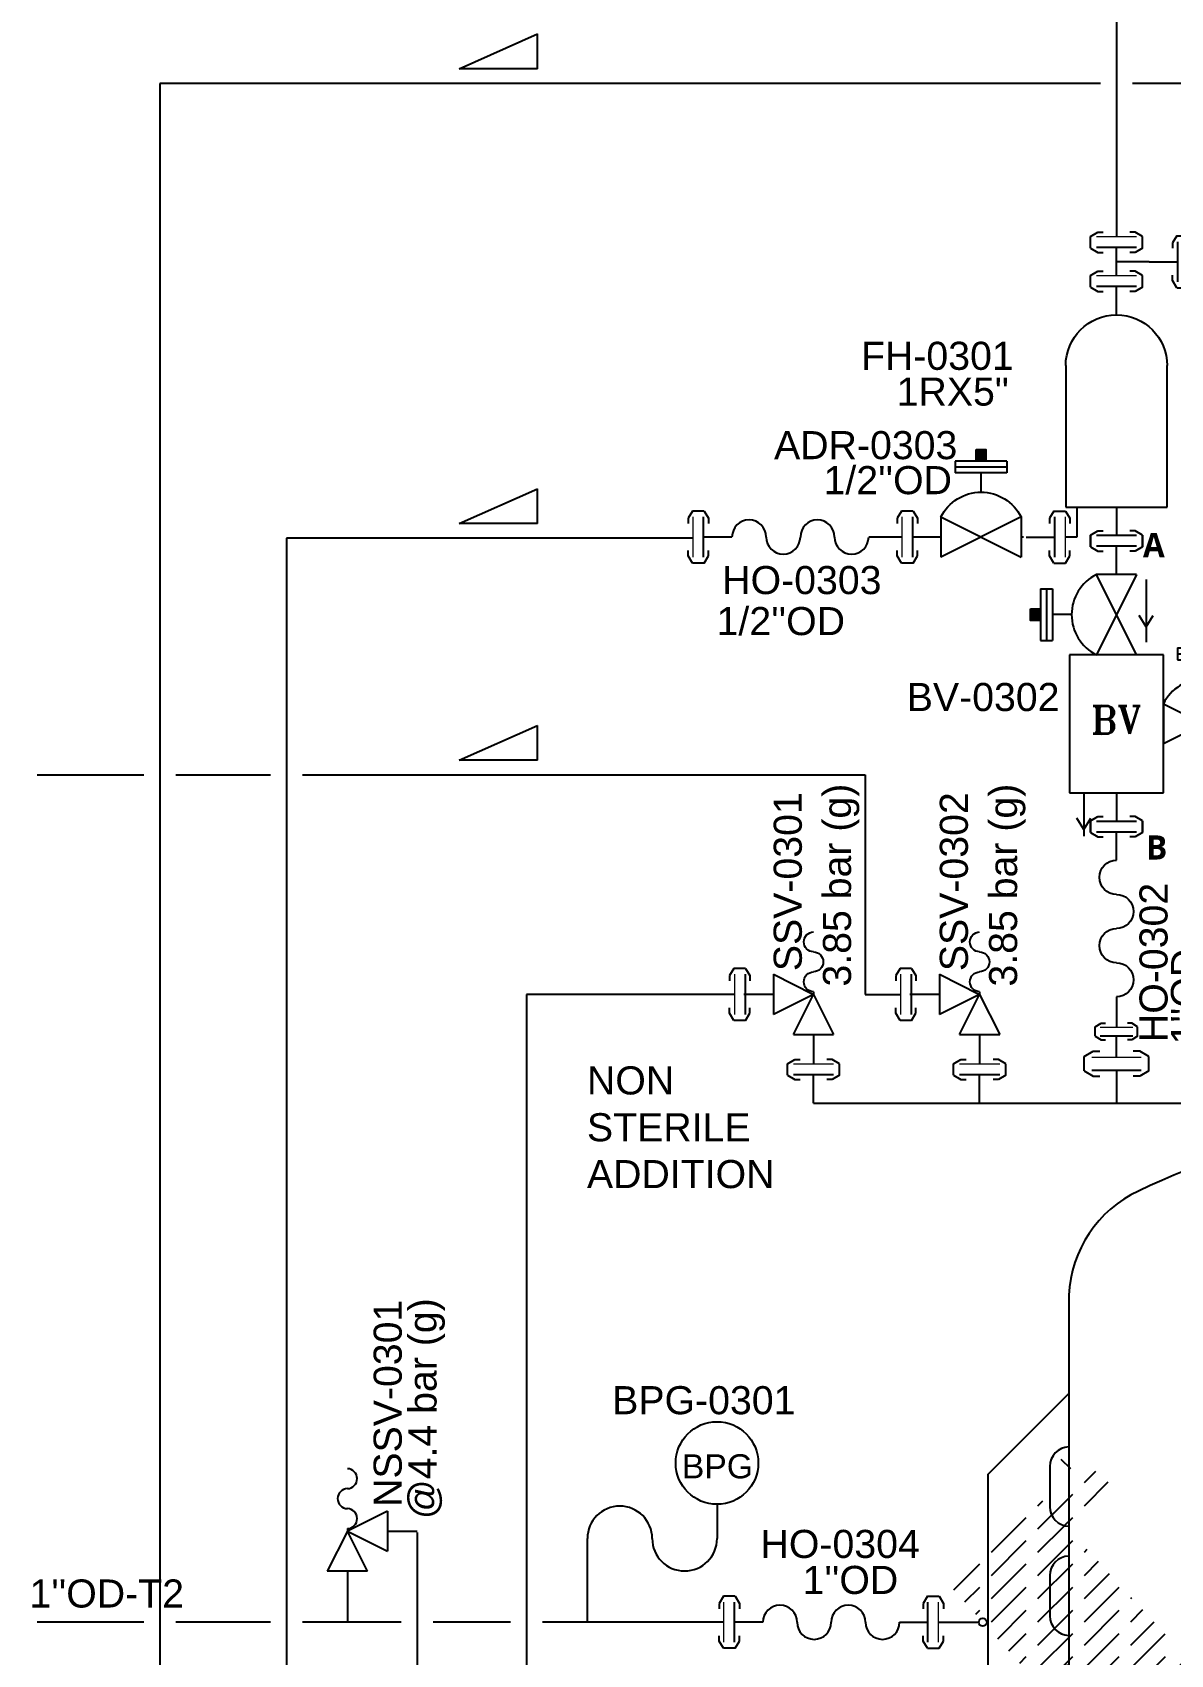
# Model space of a CAD drawing. Header units: millimetres. Extents: x -6754 to 5895, y -4820 to 1016.
# Drawn here: x -2214.9 to -2073.1, y -1712 to -1510 of the extents above; entities that cross this region are included whole.
import ezdxf
from ezdxf.enums import TextEntityAlignment as Align

# ---------------------------------------------------------------- set-up
doc = ezdxf.new("R2010")
doc.units = ezdxf.units.MM
doc.layers.get('0').update_dxf_attribs({"linetype": 'CONTINUOUS'})
for name, color, linetype in [('can_move', 7, 'CONTINUOUS'), ('E---INDID------', 7, 'CONTINUOUS'), ('E---INDID-TEXT-25-35', 2, 'CONTINUOUS'), ('P---PFLGD------', 7, 'CONTINUOUS'), ('P---PHOSD-TEXT-25-35', 2, 'CONTINUOUS'), ('P---PLINB-CA040', 7, 'CONTINUOUS'), ('P---PLINB-CHWR039', 7, 'CONTINUOUS'), ('P---PLINB-CHWR041', 7, 'CONTINUOUS'), ('P---PLINB-CIPS112', 7, 'CONTINUOUS'), ('P---PLINB-DR-A003', 7, 'CONTINUOUS'), ('P---PLINB-DR-A052', 7, 'CONTINUOUS'), ('P---PLINB-DR-A064', 7, 'CONTINUOUS'), ('P---PLINB-DRH205', 7, 'CONTINUOUS'), ('P---PLINB-DROD090', 7, 'CONTINUOUS'), ('P---PLINB-DROD092', 7, 'CONTINUOUS'), ('P---PLINB-DROD094', 7, 'CONTINUOUS'), ('P---PLINB-DROD096', 7, 'CONTINUOUS'), ('P---PLINB-N2044', 7, 'CONTINUOUS'), ('P---PLINB-P252', 7, 'CONTINUOUS'), ('P---PLINB-P258', 7, 'CONTINUOUS'), ('P---PLINB-PS019', 7, 'CONTINUOUS'), ('P---PVL3D-TEXT-25-35', 2, 'CONTINUOUS'), ('P---PVLSD-TEXT-18-25', 3, 'CONTINUOUS'), ('P---PVLSD-TEXT-25-35', 2, 'CONTINUOUS'), ('P---STRND------', 7, 'CONTINUOUS'), ('P---STRND-TEXT-25-35', 2, 'CONTINUOUS'), ('P---TANKB-V03', 7, 'CONTINUOUS'), ('P---TANKD-TEXT-25-35', 2, 'CONTINUOUS'), ('VALVE', 6, 'CONTINUOUS')]:
    doc.layers.add(name, color=color, linetype=linetype)
doc.styles.add('ROMANS', font='romans.shx')
doc.styles.add('ROMANT', font='romant.shx')
doc.styles.get("Standard").update_dxf_attribs({"font": 'arial.ttf'})

# ---------------------------------------------------------------- blocks, each defined once
blk = doc.blocks.new('rgyjryjyfrjfhjgfgj')
at = {"color": 0, "linetype": 'ByBlock'}
for p, q in [((716.4844576946442, 396.8695095443074), (717.3888636432375, 397.4094111541995)), ((717.3888636432375, 397.4094111541995), (718.0520200954525, 397.4094111541995)), ((722.065445318545, 397.4094111541995), (721.4022888663301, 397.4094111541995)), ((722.9698512671453, 396.8695095443074), (722.065445318545, 397.4094111541995)), ((722.9698512671453, 395.418411294371), (722.9698512671453, 396.8695095443074)), ((716.4844576946442, 395.418411294371), (717.3888636432375, 394.8785096844789)), ((717.3888636432375, 394.8785096844789), (718.0520200954525, 394.8785096844789)), ((722.065445318545, 394.8785096844789), (721.4022888663301, 394.8785096844789)), ((722.9698512671453, 395.418411294371), (722.065445318545, 394.8785096844789))]:
    blk.add_line(p, q, dxfattribs=at)
at = {"color": 6, "linetype": 'ByBlock'}
blk.add_line((719.7271544808916, 391.9492555990804), (719.7271544808916, 395.484370305732), dxfattribs=at)
at = {"color": 1, "linetype": 'ByBlock', "lineweight": 15}
blk.add_lwpolyline([(717.227154480893, 396.8035505329464), (722.227154480893, 396.8035505329464)], dxfattribs=at)
at = {"color": 6, "linetype": 'ByBlock'}
blk.add_lwpolyline([(717.227154480893, 395.484370305732), (722.227154480893, 395.484370305732)], dxfattribs=at)
blk = doc.blocks.new('phi_158624437617')
at = {"color": 0, "linetype": 'ByBlock'}
blk.add_line((-3.242696786248757, 3.469155695290567), (-3.242696786248757, 4.920253945227046), dxfattribs=at)
blk.add_blockref('rgyjryjyfrjfhjgfgj', (-719.727154480893, -391.9492555990804), dxfattribs=at)
at = {"flags": 1}
for p, rotation in [((0, 4.854294933865958), 90), ((-1.364242052659392e-12, 0), 270)]:
    blk.add_attdef('PHI_CONNECTIONPOINT', p, '', height=0.1, rotation=rotation, dxfattribs=at)
blk = doc.blocks.new('hhg')
at = {"color": 6}
for centre, start, end in [((385.2190876693395, 231.2605004656664), 0, 180), ((395.8601238703102, 231.2605004656664), 0, 180), ((390.5396057698248, 231.2605004656664), 180, 0), ((401.1806419707955, 231.2605004656664), 180, 0)]:
    blk.add_arc(centre, 2.660259050242662, start, end, dxfattribs=at)
blk = doc.blocks.new('phi_158624461021')
at = {"color": 0, "linetype": 'ByBlock', "xscale": 0.8, "yscale": 0.8, "zscale": 0.8}
blk.add_blockref('hhg', (-306.0470628952776, -185.0084003725332), dxfattribs=at)
for tag, p, height in [('CODE', (2.574203958363, 8.007251313367988), 3.5), ('DN', (4.939795399731452, 3.524878923813162), 3.5), ('DNCALC', (4.939795399731452, 3.524878923813162), 2)]:
    blk.add_attdef(tag, p, '', height=height)
at = {"flags": 1}
blk.add_attdef('PHI_CONNECTIONPOINT', (-1.13686837721616e-13, -1.13686837721616e-13), '', height=0.08000000000000002, rotation=180, dxfattribs=at)
blk.add_attdef('PHI_CONNECTIONPOINT', (17.02565792155292, -1.13686837721616e-13), '', height=0.08000000000000002, dxfattribs=at)
blk = doc.blocks.new('phi_15825218758')
at = {"color": 0, "linetype": 'ByBlock'}
blk.add_line((-3.242696786248757, 3.469155695290567), (-3.242696786248757, 4.920253945227046), dxfattribs=at)
blk.add_blockref('rgyjryjyfrjfhjgfgj', (-719.727154480893, -391.9492555990804), dxfattribs=at)
at = {"flags": 1}
for p, rotation in [((0, 4.854294933865958), 90), ((-1.364242052659392e-12, 0), 270)]:
    blk.add_attdef('PHI_CONNECTIONPOINT', p, '', height=0.1, rotation=rotation, dxfattribs=at)
blk = doc.blocks.new('phi_158253411749')
at = {"color": 0, "linetype": 'ByBlock'}
for p, q in [((-5.268239307762087, 0), (-5.268239307762087, 14.69051561084393)), ((5.268239307762315, 14.69051561084393), (5.268239307762315, 0)), ((5.268239307762315, 0), (-5.268239307762087, 0))]:
    blk.add_line(p, q, dxfattribs=at)
blk.add_arc((-4.547473508864641e-13, 14.69051561084393), 5.268239307771463, 0, 180, dxfattribs=at)
at = {"flags": 1}
for p, rotation in [((-4.547473508864641e-13, 19.95875491861534), 90), ((1.13686837721616e-13, 0), 270), ((3.69541021441114, 0), 270)]:
    blk.add_attdef('PHI_CONNECTIONPOINT', p, '', height=0.1, rotation=rotation, dxfattribs=at)
for tag, p in [('CODE', (10.47964486616684, 12.91878850101921)), ('SIZE1_PRAJ', (9.128095913708876, 8.86753877194269)), ('USER1', (11.26559645449879, 4.28091873700896))]:
    blk.add_attdef(tag, p, '', height=3.5)
blk = doc.blocks.new('sfv')
at = {"color": 6}
for p, q in [((2248.383902112173, 718.5631894853251), (2248.383902112173, 718.2432106507127)), ((2253.383867650238, 718.2432106507126), (2257.079516424345, 718.2432106507126)), ((2248.383902112173, 713.2432451126481), (2248.383902112173, 709.5475963385411))]:
    blk.add_line(p, q, dxfattribs=at)
for centre, start, end in [((2248.351198929981, 724.7862290689936), 271.5051513350228, 88.4948486649772), ((2248.416605294365, 722.2970132355263), 91.50515133497072, 268.4948486650292), ((2248.351198929981, 719.8077974020588), 271.5051513350228, 88.4948486649772)]:
    blk.add_arc(centre, 1.245037495227227, start, end, dxfattribs=at)
at = {"layer": 'VALVE', "color": 6}
for p, q in [((2253.383867650238, 720.7431934197449), (2248.383902112173, 718.2432106507127)), ((2253.383867650238, 720.7431934197449), (2253.383867650238, 715.7432278816804)), ((2248.383902112173, 718.2432106507127), (2245.88391934314, 713.2432451126481)), ((2248.383902112173, 718.2432106507127), (2253.383867650238, 715.7432278816807)), ((2250.883884881205, 713.2432451126481), (2248.383902112173, 718.2432106507127)), ((2250.883884881205, 713.2432451126481), (2245.88391934314, 713.2432451126481))]:
    blk.add_line(p, q, dxfattribs=at)
blk = doc.blocks.new('phi_15863461762')
at = {"color": 0, "linetype": 'ByBlock'}
blk.add_blockref('sfv', (-2248.383902112173, -709.5475963385411), dxfattribs=at)
at = {"flags": 1}
blk.add_attdef('PHI_CONNECTIONPOINT', (8.695614312171529, 8.695614312171529), '', height=0.1, dxfattribs=at)
for tag, p in [('PRJ_TAG_B', (-24.39724686302998, 5.188950873046451)), ('DNCALC', (-21.81009131634255, 1.473560998035282))]:
    blk.add_attdef(tag, p, '', height=2.5)
blk.add_attdef('PHI_CONNECTIONPOINT', (0, 0), '', height=0.1, rotation=270, dxfattribs=at)
blk = doc.blocks.new('phi_15863486504')
at = {"color": 0, "linetype": 'ByBlock'}
blk.add_line((-5.684341886080801e-13, 4.266099803571024), (-5.684341886080801e-13, 0), dxfattribs=at)
blk.add_circle((-5.684341886080801e-13, 9.408632276281878), 5.142532472711022, dxfattribs=at)
blk.add_text('BPG', height=3, dxfattribs=at).set_placement((-4.374684465925952, 7.497923383373745))
blk.add_attdef('PLANT_BMK', (1.377098605096194, 15.48465314616715), '', height=3.5, rotation=90)
at = {"flags": 1}
for tag in ['PHI_CONNECTIONPOINT', 'PHI_INSERTPOINT']:
    blk.add_attdef(tag, (0, 0), '', height=0.1, rotation=270, dxfattribs=at)
blk = doc.blocks.new('ADV')
at = {"color": 6}
blk.add_arc((1709.403994477978, 811.9926042832112), 5.590131414134222, 26.56505117707799, 153.434948822922, dxfattribs=at)
at = {"layer": 'VALVE'}
for p, q in [((1706.175708596649, 821.4556299452406), (1712.632280359307, 821.4556299452406)), ((1706.175708596649, 821.4556299452406), (1706.175708596649, 819.9760252526171)), ((1706.175708596649, 820.7158275989289), (1712.632280359307, 820.7158275989289)), ((1712.632280359307, 821.4556299452406), (1712.632280359307, 819.9760252526171)), ((1706.175708596649, 819.9760252526171), (1712.632280359307, 819.9760252526171)), ((1709.403994477978, 817.5827356973455), (1709.403994477978, 819.9760252526171)), ((1704.404028939914, 814.4925870522434), (1704.404028939914, 809.4926215141788)), ((1714.403960016042, 814.4925870522434), (1704.404028939914, 809.4926215141793)), ((1704.404028939914, 814.4925870522434), (1714.403960016042, 809.4926215141788)), ((1714.403960016042, 814.4925870522434), (1714.403960016042, 809.4926215141788))]:
    blk.add_line(p, q, dxfattribs=at)
blk = doc.blocks.new('phi_15863337301')
at = {"color": 0, "linetype": 'ByBlock'}
blk.add_blockref('ADV', (-1709.403994477978, -811.9926042832111), dxfattribs=at)
at = {"flags": 1}
blk.add_attdef('PHI_CONNECTIONPOINT', (-4.999965538064316, 0), '', height=0.1, rotation=180, dxfattribs=at)
for tag, p in [('PHI_INSERTPOINT', (0, 2.273736754432321e-13)), ('PHI_CONNECTIONPOINT', (4.999965538064316, 0))]:
    blk.add_attdef(tag, p, '', height=0.1, dxfattribs=at)
for tag, p in [('PRJ_TAG_B', (-8.117294217749532, -5.928936001065608)), ('DNCALC', (-3.964025933961693, -9.438924908240892))]:
    blk.add_attdef(tag, p, '', height=2.5)
blk = doc.blocks.new('phi_167630542311')
at = {"color": 0, "linetype": 'ByBlock'}
blk.add_blockref('sfv', (-2248.383902112173, -709.5475963385411), dxfattribs=at)
at = {"color": 7}
for tag, p in [('CODE', (-21.81009131634255, 6.291169452484723)), ('USER1', (-21.81009131634255, 1.970086767986402)), ('USER2', (-21.81009131634255, -2.29922648224607))]:
    blk.add_attdef(tag, p, '', height=3.5, dxfattribs=at)
at = {"flags": 1}
blk.add_attdef('PHI_CONNECTIONPOINT', (8.695614312171529, 8.695614312171529), '', height=0.1, dxfattribs=at)
blk.add_attdef('PHI_CONNECTIONPOINT', (0, 0), '', height=0.1, rotation=270, dxfattribs=at)
blk = doc.blocks.new('jtf')
for p, q in [((183.7326625165489, 67.0500738686342), (184.4681088752732, 67.48911197279767)), ((183.7326625165489, 65.87006733978824), (183.7326625165489, 67.0500738686342)), ((184.4681088752732, 67.48911197279767), (185.0073755605541, 67.48911197279767)), ((188.2710194706005, 67.48911197279767), (187.7317527853197, 67.48911197279767)), ((189.0064658293306, 67.0500738686342), (188.2710194706005, 67.48911197279767)), ((189.0064658293306, 65.87006733978824), (189.0064658293306, 67.0500738686342)), ((183.7326625165489, 65.87006733978824), (184.4681088752732, 65.43102923562476)), ((184.4681088752732, 65.43102923562476), (185.0073755605541, 65.43102923562476)), ((186.3695641729369, 63.28645938869022), (186.3695641729369, 65.92370400019058)), ((188.2710194706005, 65.43102923562476), (187.7317527853197, 65.43102923562476)), ((189.0064658293306, 65.87006733978824), (188.2710194706005, 65.43102923562476)), ((182.3600665893783, 63.36801573332951), (183.4783374930366, 64.03558792490892)), ((182.3600665893783, 61.5737761512336), (182.3600665893783, 63.36801573332951)), ((183.4783374930366, 64.03558792490892), (184.2983106104572, 64.03558792490892)), ((189.2607908528371, 64.03558792490892), (188.4408177354165, 64.03558792490892)), ((190.3790617565012, 63.36801573332951), (189.2607908528371, 64.03558792490892)), ((190.3790617565012, 61.5737761512336), (190.3790617565012, 63.36801573332951)), ((182.3600665893783, 61.5737761512336), (183.4783374930366, 60.90620395965418)), ((183.4783374930366, 60.90620395965418), (184.2983106104572, 60.90620395965418)), ((186.3695641729369, 61.65533249587432), (186.3695641729369, 57.54027658786356)), ((189.2607908528371, 60.90620395965418), (188.4408177354165, 60.90620395965418)), ((190.3790617565012, 61.5737761512336), (189.2607908528371, 60.90620395965418))]:
    blk.add_line(p, q)
at = {"color": 6, "lineweight": 15}
for points in [[(184.3366099451705, 66.99643720823184), (188.4025184007062, 66.99643720823184)], [(183.2783889506935, 63.28645938869022), (189.4607393951802, 63.28645938869022)]]:
    blk.add_lwpolyline(points, dxfattribs=at)
at = {"color": 1}
for points in [[(184.3366099451705, 65.92370400019058), (188.4025184007062, 65.92370400019058)], [(183.2783889506935, 61.65533249587432), (189.4607393951802, 61.65533249587432)]]:
    blk.add_lwpolyline(points, dxfattribs=at)
blk = doc.blocks.new('phi_15862574930')
at = {"color": 0, "linetype": 'ByBlock'}
blk.add_blockref('jtf', (-186.3695641729369, -63.28645938869022), dxfattribs=at)
at = {"flags": 1}
for p, rotation in [((1.477928890381008e-12, 3.709977819541621), 90), ((0, -5.746182800826659), 270)]:
    blk.add_attdef('PHI_CONNECTIONPOINT', p, '', height=0.1, rotation=rotation, dxfattribs=at)
for tag, p in [('MPLANT', (3.84494897601212, 1.785845011725996)), ('CODE', (6.169171075775694, -1.709889107337858))]:
    blk.add_attdef(tag, p, '', height=2.5)
blk.add_attdef('PHI_INSERTPOINT', (4.547473508864641e-13, -4.547473508864641e-13), '', height=0.1, dxfattribs=at)
blk = doc.blocks.new('3WAY')
at = {"color": 5, "linetype": 'ByBlock'}
for p, q in [((3182.771749581638, -963.1725198750246), (3183.676155530238, -962.6326182651319)), ((3182.771749581638, -964.6236181249606), (3182.771749581638, -963.1725198750246)), ((3183.676155530238, -962.6326182651319), (3184.339311982452, -962.6326182651319)), ((3188.352737205545, -962.6326182651319), (3187.68958075333, -962.6326182651319)), ((3189.257143154138, -963.1725198750246), (3188.352737205545, -962.6326182651319)), ((3189.257143154138, -964.6236181249606), (3189.257143154138, -963.1725198750246)), ((3182.771749581638, -964.6236181249606), (3183.676155530238, -965.1635197348533)), ((3183.676155530238, -965.1635197348533), (3184.339311982452, -965.1635197348533)), ((3186.014446367892, -968.0927738202518), (3186.014446367892, -964.5576591135996)), ((3188.352737205545, -965.1635197348533), (3187.68958075333, -965.1635197348533)), ((3189.257143154138, -964.6236181249606), (3188.352737205545, -965.1635197348533)), ((3176.551420705861, -969.8644534769865), (3176.551420705861, -976.3210252396439)), ((3176.551420705861, -969.8644534769865), (3178.031025398485, -969.8644534769865)), ((3177.291223052173, -969.8644534769865), (3177.291223052173, -976.3210252396439)), ((3178.031025398485, -969.8644534769865), (3178.031025398485, -976.3210252396439)), ((3188.514429136923, -968.0927738202518), (3183.514463598859, -968.0927738202518)), ((3188.514429136923, -978.0927048963804), (3183.51446359886, -968.0927738202518)), ((3188.514429136923, -968.0927738202518), (3183.514463598859, -978.0927048963804)), ((3180.424314953757, -973.0927393583152), (3178.031025398485, -973.0927393583152)), ((3176.551420705861, -976.3210252396439), (3178.031025398485, -976.3210252396439)), ((3193.626716995661, -977.2297037551161), (3200.083288758318, -977.2297037551161)), ((3193.626716995661, -977.2297037551161), (3193.626716995661, -978.7093084477383)), ((3193.626716995661, -977.9695061014263), (3200.083288758318, -977.9695061014263)), ((3200.083288758318, -977.2297037551161), (3200.083288758318, -978.7093084477383)), ((3191.855037338926, -978.0927048963804), (3180.173855396857, -978.0927048963804)), ((3180.173855396857, -978.0927048963804), (3180.173855396857, -995.2927539379107)), ((3188.514429136923, -978.0927048963804), (3183.514463598859, -978.0927048963804)), ((3191.855037338926, -995.2927539379107), (3191.855037338926, -978.0927048963804)), ((3193.626716995661, -978.7093084477383), (3200.083288758318, -978.7093084477383)), ((3196.85500287699, -981.1025980030099), (3196.85500287699, -978.7093084477383)), ((3205.324124110345, -983.4500326308917), (3204.784222500453, -984.3544385794921)), ((3205.324124110345, -983.4500326308917), (3206.775222360282, -983.4500326308917)), ((3206.775222360282, -983.4500326308917), (3207.315123970174, -984.3544385794921)), ((3191.855037338926, -984.192746648112), (3191.855037338926, -989.1927121861772)), ((3201.854968415055, -984.192746648112), (3191.855037338926, -989.1927121861772)), ((3191.855037338926, -984.192746648112), (3201.854968415055, -989.1927121861772)), ((3201.854968415055, -984.192746648112), (3201.854968415055, -989.1927121861772)), ((3204.784222500453, -984.3544385794921), (3204.784222500453, -985.0175950317062)), ((3207.315123970174, -984.3544385794921), (3207.315123970174, -985.0175950317062)), ((3201.854968415055, -986.6927294171455), (3205.390083121706, -986.6927294171455)), ((3204.784222500453, -989.0310202547989), (3204.784222500453, -988.3678638025831)), ((3205.324124110345, -989.9354262033921), (3204.784222500453, -989.0310202547989)), ((3205.324124110345, -989.9354262033921), (3206.775222360281, -989.9354262033921)), ((3206.775222360282, -989.9354262033921), (3207.315123970174, -989.0310202547989)), ((3207.315123970174, -989.0310202547989), (3207.315123970174, -988.3678638025831)), ((3180.173855396857, -995.2927539379107), (3191.855037338926, -995.2927539379107)), ((3186.014446367892, -995.2927539379107), (3186.014446367892, -998.8278686445628)), ((3182.771749581645, -998.7619096332019), (3183.676155530238, -998.2220080233092)), ((3182.771749581645, -998.7619096332019), (3182.771749581645, -1000.213007883138)), ((3182.771749581645, -1000.213007883138), (3183.676155530238, -1000.752909493031)), ((3183.676155530238, -998.2220080233092), (3184.339311982454, -998.2220080233092)), ((3188.352737205545, -998.2220080233092), (3187.689580753331, -998.2220080233092)), ((3189.257143154146, -998.7619096332019), (3188.352737205545, -998.2220080233092)), ((3189.257143154146, -1000.213007883138), (3188.352737205545, -1000.752909493031)), ((3189.257143154146, -998.7619096332019), (3189.257143154146, -1000.213007883138)), ((3183.676155530238, -1000.752909493031), (3184.339311982454, -1000.752909493031)), ((3188.352737205545, -1000.752909493031), (3187.689580753331, -1000.752909493031))]:
    blk.add_line(p, q, dxfattribs=at)
for points in [[(3188.51444636789, -963.2384788863856), (3183.51444636789, -963.2384788863856)], [(3188.51444636789, -964.5576591135996), (3183.51444636789, -964.5576591135996)], [(3205.390083121706, -989.1927294171437), (3205.390083121706, -984.1927294171437)], [(3206.70926334892, -989.1927294171437), (3206.70926334892, -984.1927294171437)], [(3183.514446367893, -998.8278686445628), (3188.514446367893, -998.8278686445628)], [(3183.514446367893, -1000.147048871777), (3188.514446367893, -1000.147048871777)]]:
    blk.add_lwpolyline(points, dxfattribs=at)
for centre, start, end in [((3186.014446367891, -973.0927393583152), 116.5650511770365, 243.4349488229636), ((3196.85500287699, -986.6927294171455), 26.56505117710129, 153.4349488228987)]:
    blk.add_arc(centre, 5.590131414134222, start, end, dxfattribs=at)
blk = doc.blocks.new('phi_16778209914')
at = {"color": 0, "linetype": 'ByBlock'}
blk.add_blockref('3WAY', (-3186.014446367894, 973.2384099625165), dxfattribs=at)
for tag, p in [('CODE', (-13.35947495236178, 0.4347077813009719)), ('DNCALC', (-14.24902080885659, -3.710063770237753))]:
    blk.add_attdef(tag, p, '', height=3.5)
at = {"flags": 1}
for tag, p in [('PHI_CONNECTIONPOINT', (0, 1.818989403545856e-12)), ('PHI_INSERTPOINT', (0, 0)), ('PHI_CONNECTIONPOINT', (-3.637978807091713e-12, -36.90856998538845))]:
    blk.add_attdef(tag, p, '', height=0.1, rotation=270, dxfattribs=at)
at = {"style": 'ROMANT'}
blk.add_attdef('P_NAME', (-3.194885904902549, -14.70431945462667), '', height=3.5, dxfattribs=at)
at = {"flags": 1}
blk.add_attdef('PHI_CONNECTIONPOINT', (20.69481698102663, -13.45431945462667), '', height=0.1, dxfattribs=at)
blk = doc.blocks.new('DIPLE JACKETED VESSELS')
at = {"linetype": 'ByBlock'}
h = blk.add_hatch(dxfattribs=at)
h.set_pattern_fill('AR-HBONE', color=0, scale=0.02012060478371715, style=0)
h.set_pattern_definition([(45, (850689347.6396139, 434379032.7919412), (0, 2.891010948297427), [6.13276033807699, -2.044253446025663]), (135, (850689349.0851184, 434379034.2374457), (2.859309913634028e-16, 2.891010948297427), [6.132760338076986, -2.044253446025662])])
edge = h.paths.add_edge_path()
edge.add_line((-846.730019300678, -1725.950505635006), (-836.6697169088185, -1725.950505635006))
edge.add_line((-836.6697169088185, -1725.950505635006), (-836.6697169088185, -1723.2477385053))
edge.add_arc((-836.5886465929289, -1720.811520358642), 2.43756666662138, 180.0172313620464, 268.09406496652355, ccw=False)
edge.add_line((-839.026213149315, -1720.812253442186), (-839.026213149315, -1715.803558973176))
edge.add_arc((-836.5886465770227, -1715.802825895955), 2.437566682525773, 91.90593539512571, 180.0172312133222, ccw=False)
edge.add_line((-836.6697169088185, -1713.366607733913), (-836.6697169088185, -1709.650415461894))
edge.add_arc((-836.5886465929289, -1707.214197315236), 2.43756666662152, 180.0172313620464, 268.0940649665213, ccw=False)
edge.add_line((-839.026213149315, -1707.214930398781), (-839.026213149315, -1702.206235929771))
edge.add_arc((-836.5886465770227, -1702.20550285255), 2.437566682525739, 91.9059353951086, 180.017231213301, ccw=False)
edge.add_line((-836.6697169088185, -1699.769284690508), (-836.6697169088185, -1696.053092418482))
edge.add_arc((-836.5886465929289, -1693.616874271824), 2.43756666662138, 180.0172313620464, 268.09406496652355, ccw=False)
edge.add_line((-839.026213149315, -1693.617607355368), (-839.026213149315, -1688.608912831851))
edge.add_arc((-836.5886465770227, -1688.608179754629), 2.437566682525773, 91.90593539512571, 180.0172312133222, ccw=False)
edge.add_line((-836.6697169088185, -1686.171961592588), (-836.6697169088185, -1679.526165778721))
edge.add_line((-836.6697169088185, -1679.526165778721), (-846.730019300678, -1689.586468170581))
edge.add_line((-846.730019300678, -1689.586468170581), (-846.730019300678, -1725.950505635006))
h = blk.add_hatch(dxfattribs=at)
h.set_pattern_fill('AR-HBONE', color=0, scale=0.02012060478371715, style=0)
h.set_pattern_definition([(45, (0, 0), (0, 2.891010948297427), [6.132760338076987, -2.044253446025662]), (135, (1.445504488871807, 1.445504488871807), (2.859309913634028e-16, 2.891010948297427), [6.132760338076987, -2.044253446025662])])
h.paths.add_polyline_path([(-711.114991037015, -1689.586468170581), (-721.1596421097565, -1679.541817097839), (-721.1596421097565, -1686.172532779631, -0.4025621005376007), (-718.818797188378, -1688.607561121611), (-718.818797188378, -1693.616255645138, -0.4027095653221261), (-721.1596421097565, -1696.052521231446), (-721.1596421097565, -1699.769855877551, -0.4025621005377285), (-718.818797188378, -1702.204884219532), (-718.818797188378, -1707.213578688544, -0.4027095653221255), (-721.1596421097565, -1709.649844274852), (-721.1596421097565, -1713.367178920956, -0.4025621005379824), (-718.818797188378, -1715.80220726294), (-718.818797188378, -1720.810901731949, -0.4027095653221252), (-721.1596421097565, -1723.247167318257), (-721.1596421097565, -1726.964501964361, -0.4025621005379823), (-718.818797188378, -1729.399530306345), (-718.818797188378, -1734.408224775354, -0.4027095653221255), (-721.1596421097565, -1736.844490361663), (-721.1596421097565, -1740.561825007767, -0.4025621005377283), (-718.818797188378, -1742.996853349748), (-718.818797188378, -1748.005547818762, -0.4027095653218714), (-721.1596421097565, -1750.441813405068), (-721.1596421097565, -1754.159148051172, -0.4025621005379821), (-718.818797188378, -1756.594176393156), (-718.818797188378, -1761.602870862165, -0.4027095653221254), (-721.1596421097565, -1764.039136448473), (-721.1596421097565, -1767.756471094577, -0.4044299172847652), (-718.8031457732991, -1770.192070575441), (-718.8031456959976, -1775.201306990944, -0.4048218992601123), (-721.1622295776768, -1777.637686572743, -0.02653796103469679), (-721.2767168525928, -1779.234339331867, -0.4043992939339213), (-719.9963974915644, -1782.371974080598), (-721.8614079670521, -1787.020876343444, -0.4958354642442961), (-725.6024818988338, -1788.051712014717, -0.05075332353789339), (-727.9750076416913, -1789.977468614255, -0.01861335655747169), (-728.9364956345479, -1790.557985356597, -0.01039038682577612), (-729.5352948794628, -1790.875821698733, -0.4040354654467231), (-730.8672466103484, -1793.989504002089), (-735.484759715014, -1795.93228172009, -0.4033385642985856), (-738.640091860326, -1794.713870452294, -0.004219050563213734), (-740.4725373050431, -1795.377970745392, -0.002132994905835191), (-741.4012874084123, -1795.701281771408, -0.003162049818572917), (-742.7858726311317, -1796.166908659219), (-736.7003701607644, -1804.831050652838, -0.03429078097242805), (-733.0029703974686, -1803.44392062003, 0.07549234897306059), (-722.2296464419412, -1798.358114243897, 0.1224949983484107), (-714.0823718499541, -1789.350043084703, 0.1235187463443267), (-711.106466938832, -1777.482587315395)])
h = blk.add_hatch(dxfattribs=at)
h.set_pattern_fill('AR-HBONE', color=0, scale=0.02012060478371715, style=0)
h.set_pattern_definition([(45, (850689347.6551689, 434379054.2007239), (0, 2.891010948297427), [6.13276033807699, -2.044253446025663]), (135, (850689349.1006734, 434379055.6462283), (2.859309913634028e-16, 2.891010948297427), [6.132760338076986, -2.044253446025662])])
edge = h.paths.add_edge_path()
edge.add_arc((-835.5547725572133, -1781.465211202458), 2.437566658194358, 113.76522338036239, 201.8409580197937, ccw=False)
edge.add_arc((-821.5637082800795, -1777.358248862105), 15.09045364203177, 180.4720962740622, 187.1416618844869, ccw=False)
edge.add_line((-836.6536496656388, -1777.482587206366), (-836.6541618678652, -1777.482587206366))
edge.add_line((-836.6541618678652, -1777.482587206366), (-846.7073370387901, -1777.482587260879))
edge.add_arc((-821.5565810591456, -1777.482587369903), 25.15075598046007, 539.9999999155798, 603.1534484961079)
edge.add_arc((-817.8984969740369, -1771.66305230021), 32.00137177520099, 242.0152134506845, 248.5951468371758)
edge.add_arc((-778.8856719806078, -1686.590567365257), 125.5547520311842, 246.1875920347068, 249.4688360409191)
edge.add_arc((-778.884402268576, -1686.587107056538), 125.5584378006132, 249.4688472608266, 250.3465847904218)
edge.add_line((-821.1134310629659, -1804.831051612118), (-815.027931334837, -1796.166908588126))
edge.add_arc((-778.906901988812, -1686.466230002223), 115.4944486537593, 248.6088611527344, 251.7748899050979, ccw=False)
edge.add_arc((-790.432224093749, -1717.289339774509), 82.5925908888404, 248.2544879487793, 249.6337877807368)
edge.add_arc((-821.3837239283339, -1793.68548384784), 2.43756665819441, 247.18150643021062, 334.9167838190393, ccw=False)
edge.add_line((-822.329044270218, -1795.932281754946), (-826.9465269537202, -1793.989516862849))
edge.add_arc((-826.0004282781431, -1791.743046577646), 2.437566658194332, 159.0874434346888, 247.1616561671915, ccw=False)
edge.add_arc((-821.563707298849, -1777.358249407237), 15.09045358762065, 243.5831725149136, 244.8587199825062)
edge.add_arc((-778.906901988812, -1686.466229566121), 115.4944490247077, 244.8587242746123, 245.3637066148491)
edge.add_arc((-809.9960951483977, -1755.745077632417), 39.56702238016926, 239.888135857603, 244.4656711962483, ccw=False)
edge.add_arc((-821.5637082800795, -1777.358248862105), 15.09045364203177, 225.1230955335577, 236.710184501794, ccw=False)
edge.add_arc((-833.6898934213172, -1786.113785803996), 2.437566658194359, 201.8532772949864, 307.3424245802868, ccw=False)
edge.add_line((-835.9522967609003, -1787.021123810495), (-837.8173709435812, -1782.37206273677))
for p, q in [((-721.1596421097565, -1777.358248862105), (-721.1596421097565, -1666.837154334487)), ((-721.159712976392, -1777.358282114909), (-721.1596421097565, -1679.541817097839)), ((-721.1596421097565, -1679.541817097839), (-711.114991037015, -1689.586468170581)), ((-711.114991037015, -1689.586468170581), (-711.106466938832, -1777.482587315395)), ((-736.7003701607644, -1804.831050652838), (-742.7858912836306, -1796.166882103006))]:
    blk.add_line(p, q)
at = {"color": 0, "linetype": 'ByBlock'}
for p, q in [((-836.6540910012319, -1667.264354073099), (-836.6541618678652, -1777.358248862105)), ((-846.730019300678, -1689.586468170581), (-836.6697169088185, -1679.526165778721)), ((-839.026213149315, -1688.608179743776), (-839.026213149315, -1693.616874212786)), ((-718.818797188378, -1688.608179743776), (-718.818797188378, -1693.616874212786)), ((-846.730019300678, -1689.586468170581), (-846.730019300678, -1725.950505635006)), ((-839.026213149315, -1702.205502841696), (-839.026213149315, -1707.214197256191)), ((-718.818797188378, -1702.205502841696), (-718.818797188378, -1707.214197256191)), ((-839.026213149315, -1715.802825885102), (-839.026213149315, -1720.811520299597)), ((-718.818797188378, -1715.802825885102), (-718.818797188378, -1720.811520299597)), ((-846.730019300678, -1725.950505635006), (-836.6697169088185, -1725.950505635006)), ((-718.818797188378, -1729.400148928507), (-718.818797188378, -1734.408843343002)), ((-718.818797188378, -1742.997471971913), (-718.818797188378, -1748.006166386408)), ((-718.818797188378, -1756.594795015318), (-718.818797188378, -1761.603489429813)), ((-718.8031457732895, -1770.192689235221), (-718.8031456959976, -1775.201306990955)), ((-846.7073370387911, -1777.482587315395), (-836.6536496656388, -1777.482587206366)), ((-837.8170806084337, -1782.372786394123), (-835.9522015815597, -1787.021360995668)), ((-719.9967233691904, -1782.372786394123), (-721.8616023960643, -1787.021360995668)), ((-826.9457485109986, -1793.989844321215), (-822.3290443792437, -1795.932281754946)), ((-730.8680554666255, -1793.989844321215), (-735.4847595983804, -1795.932281754946)), ((-815.0279313348356, -1796.166908642638), (-821.1134310629659, -1804.831051612118)), ((-742.7858912836306, -1796.166882103006), (-736.7003729146581, -1804.831051612118))]:
    blk.add_line(p, q, dxfattribs=at)
for centre, radius, start, end in [((-778.9224604661863, -1758.842931559467), 115.4944490239479, 64.85877082138552, 115.1412735318049), ((-821.5792633210327, -1667.950910623924), 15.09045358778786, 115.1412735318049, 177.3923662610341), ((-736.3999066671286, -1668.112096362584), 15.29349995761918, 4.782010308679055, 64.65995297928946), ((-836.5886465696198, -1688.608179743776), 2.437566658194353, 91.90593333119637, 180.0018031699449), ((-721.2563637680732, -1688.608179743776), 2.437566658194353, 359.9981968300551, 88.09406666880365), ((-836.5886465696198, -1693.6168742673), 2.437566658194353, 179.9981968300551, 268.0940666688036), ((-721.2563637680732, -1693.6168742673), 2.437566658194353, 271.9059333311964, 0.001803169944918729), ((-836.5886465696198, -1702.205502841696), 2.437566658194353, 91.90593333119637, 180.0018031699449), ((-721.2563637680732, -1702.205502841696), 2.437566658194353, 359.9981968300551, 88.09406666880365), ((-836.5886465696198, -1707.214197310706), 2.437566658194353, 179.9981968300551, 268.0940666688036), ((-721.2563637680732, -1707.214197310706), 2.437566658194353, 271.9059333311964, 0.001803169944918729), ((-836.5886465696198, -1715.802825885102), 2.437566658194353, 91.90593333119637, 180.0018031699449), ((-721.2563637680732, -1715.802825885102), 2.437566658194353, 359.9981968300551, 88.09406666880365), ((-836.5886465696198, -1720.811520354111), 2.437566658194353, 179.9981968300551, 268.0940666688036), ((-721.2563637680732, -1720.811520354111), 2.437566658194353, 271.9059333311964, 0.001803169944918729), ((-721.2563637680732, -1729.400148928507), 2.437566658194353, 359.9981968300551, 88.09406666880365), ((-721.2563637680732, -1734.408843397517), 2.437566658194353, 271.9059333311964, 0.001803169944918729), ((-721.2563637680732, -1742.997471971913), 2.437566658194353, 359.9981968300551, 88.09406666880365), ((-721.2563637680732, -1748.006166440922), 2.437566658194353, 271.9059333311964, 0.001803169944946798), ((-721.2563637680732, -1756.594795015318), 2.437566658194353, 359.9981968300551, 88.09406666880365), ((-721.2563637680732, -1761.603489484327), 2.437566658194353, 271.9059333311964, 0.00180316994484502), ((-721.2407123529848, -1770.192689235221), 2.437566658194353, 359.9981968300551, 88.09406666880365), ((-721.2407123529848, -1775.201383704231), 2.437566658194353, 271.8434283644186, 0.00180316994484502), ((-821.5565810591456, -1777.482587315395), 25.15075597964644, 180, 244.8587264681951), ((-821.5637082800795, -1777.358248862105), 15.09045358778786, 180, 244.8587264681951), ((-736.2501665641798, -1777.358282114909), 15.09045358778786, 295.1412291786145, 0), ((-736.2500956975446, -1777.358248862105), 15.09045358778786, 295.1412735318098, 7.016709298534877e-15), ((-835.5547725572133, -1781.465211202458), 2.437566658194353, 113.7652223327051, 201.8610896963185), ((-722.2590314204108, -1781.465211202458), 2.437566658194353, 338.1389103036796, 66.23477766729526), ((-833.6898934213172, -1786.113785803996), 2.437566658194353, 201.8574850919937, 307.3423915690873), ((-724.1239105563069, -1786.113785803996), 2.437566658194353, 232.6576084309163, 338.1425149080064), ((-826.0004282781431, -1791.743046577646), 2.437566658194353, 158.3029256561181, 247.1833156664595), ((-778.906901988812, -1686.466229566121), 115.4944490239479, 244.8587264681951, 295.1412291786145), ((-731.813375699481, -1791.743046577646), 2.437566658194353, 292.8166843335445, 21.69707434388385), ((-821.3837239283339, -1793.68548384784), 2.437566658194353, 247.1797003800356, 335.0459921000215), ((-736.4300800492902, -1793.68548384784), 2.437566658194353, 204.9540078999769, 292.8202996199676), ((-778.8856719806078, -1686.590568019411), 125.5547514158065, 244.8587264681951, 250.3465979451917)]:
    blk.add_arc(centre, radius, start, end, dxfattribs=at)
for centre, radius, start, end in [((-765.6618012990239, -1776.147254148735), 44.51856302499196, 356.8399315544208, 358.4412041390695), ((-736.2474999151896, -1777.48502547348), 25.14103309458291, 331.8398074044733, 0.005556500710741765), ((-736.2575113579989, -1777.356661967686), 15.09797479984481, 340.5715748149761, 355.2710569174565), ((-736.2541877166508, -1777.35610560794), 15.09502556354058, 324.1467146536914, 340.5653870369209), ((-736.2577530497521, -1777.35172326346), 15.10048219682445, 314.8800236552347, 324.1411608661901), ((-736.2501746309497, -1777.358140109875), 15.09058781497868, 303.254993576555, 314.8768264692866), ((-736.8824351262335, -1776.310928839114), 16.31307983851866, 293.3966234624895, 303.0950636914097), ((-736.2647175611911, -1777.475808848499), 25.16056239333817, 303.9051869116592, 331.8398074044736), ((-778.9069019886476, -1686.46622956643), 115.4944490235989, 293.3750548584643, 294.83164725439), ((-778.9069019887062, -1686.466229566407), 115.4944490236434, 290.4045908806653, 291.6445861080296), ((-757.1274919679679, -1739.020896740659), 58.61842906222171, 290.8048836684162, 294.2147572980997), ((-778.8307622405712, -1686.684950219986), 115.2628566848002, 288.2231591982776, 289.4381515807988), ((-778.9069019900556, -1686.466229562734), 115.4944490275558, 289.4376614551203, 290.4045908806576), ((-744.3624487653385, -1765.427469757227), 39.67730188652024, 286.6363708164392, 303.9051869116593), ((-724.750566381486, -1831.062012015933), 28.82466208640553, 106.6363708164391, 114.492160788106)]:
    blk.add_arc(centre, radius, start, end)
blk = doc.blocks.new('phi_16778223897')
at = {"color": 0, "linetype": 'ByBlock'}
blk.add_blockref('DIPLE JACKETED VESSELS', (778.9224604661863, 1643.348482535528), dxfattribs=at)
at = {"flags": 1}
for tag, p in [('PHI_INSERTPOINT', (-4.470265821510111e-05, 0)), ('PHI_CONNECTIONPOINT', (0, 0)), ('PHI_CONNECTIONPOINT', (0.0155584773742703, -158.6121960545408))]:
    blk.add_attdef(tag, p, '', height=0.1, rotation=270, dxfattribs=at)
for tag, p in [('P_NAME', (-9.748579852638159, -51.54358670650026)), ('USER1', (-6.648911457596569, -57.38671236848131)), ('USER2', (-6.648911457596569, -61.5080988889199)), ('USER3', (-6.648911457596569, -65.72532995382971)), ('USER4', (-6.648911457596569, -69.8467164742683)), ('CODE', (-6.149759071299286, -75.88708075447539)), ('CAPACITY_PJ', (-9.427753993968963, -80.02625977687967))]:
    blk.add_attdef(tag, p, '', height=3.5)
blk = doc.blocks.new('A$C66D9105F')
at = {"color": 5}
for p, q in [((4.363269545137882e-05, 0), (4.363269545137882e-05, 4.347100307233632)), ((9.765750906430185, 0), (4.363269545137882e-05, 4.347100307233632)), ((4.363269545137882e-05, 0), (9.765750906430185, 0))]:
    blk.add_line(p, q, dxfattribs=at)
blk = doc.blocks.new('Jacket_Symbol_01')
blk.add_circle((0, 0), 0.5)

msp = doc.modelspace()

# ---------------------------------------------------------------- hatches: boundary and pattern name
h = msp.add_hatch(color=1)
h.dxf.hatch_style = 1
h.paths.add_polyline_path([(-2096.113237617378, -1563.362804292658), (-2096.113237617378, -1561.913829784966), (-2097.35229456617, -1561.913829784966), (-2097.35229456617, -1563.362804292658)])
h = msp.add_hatch(color=1)
h.dxf.hatch_style = 1
h.paths.add_polyline_path([(-2089.322091909007, -1583.220168410559), (-2089.322091909007, -1581.771193902866), (-2090.561148857799, -1581.771193902866), (-2090.561148857799, -1583.220168410559)])

# ---------------------------------------------------------------- linework, layer by layer
at = {"color": 6}
for p, q in [((-2075.801538073426, -1538.53394778888), (-2079.859066246977, -1538.53394778888)), ((-2079.859066246976, -1630.110763298379), (-2079.859066246976, -1633.892325024204)), ((-2175.666479948983, -1703.507959765011), (-2175.666479948984, -1708.011174100104)), ((-2102.022554000981, -1708.011174100105), (-2097.015738025599, -1708.011174100106)), ((-2088.027972257691, -1708.011174100105), (-2087.921896685973, -1708.011174100105))]:
    msp.add_line(p, q, dxfattribs=at)
for p, q in [((-2084.794850114237, -1569.106305978131), (-2084.794850114237, -1572.825829954688)), ((-2084.794850114237, -1572.825829954688), (-2086.26897157025, -1572.825829954688)), ((-2117.595417583667, -1643.348485644573), (-1938.52105009896, -1643.348485644573)), ((-2145.770755213545, -1708.011174100104), (-2145.770755213545, -1697.583877138885))]:
    msp.add_line(p, q)
at = {"color": 1}
for points in [[(-2097.35229456617, -1561.913829784966), (-2096.113237617378, -1561.913829784966), (-2096.113237617378, -1563.362804292658), (-2097.35229456617, -1563.362804292658)], [(-2090.561148857799, -1581.771193902866), (-2089.322091909007, -1581.771193902866), (-2089.322091909007, -1583.220168410559), (-2090.561148857799, -1583.220168410559)]]:
    msp.add_lwpolyline(points, close=True, dxfattribs=at)
for centre, start, end in [((-2141.732461492894, -1697.583877138885), 0, 180), ((-2133.65587405159, -1697.583877138885), 180, 0)]:
    msp.add_arc(centre, 4.038293720651564, start, end)
at = {"layer": 'can_move'}
for p, q in [((-2076.166051215143, -1578.121955244468), (-2076.166051215143, -1585.906308861567)), ((-2076.166051215143, -1583.996933439224), (-2077.046989364859, -1582.601627369478)), ((-2076.166051215143, -1583.996933439224), (-2075.285113065427, -1582.601627369478)), ((-2083.936899797674, -1604.717555432609), (-2083.936899797671, -1610.09008119719)), ((-2083.936899797671, -1609.249230731712), (-2084.817837947387, -1607.853924661966)), ((-2083.936899797671, -1609.249230731712), (-2083.055961647955, -1607.853924661966))]:
    msp.add_line(p, q, dxfattribs=at)
at = {"layer": 'P---PLINB-CA040', "color": 152, "linetype": 'Continuous', "ltscale": 0.1}
for points in [[(-2079.859066246974, -1434.763401567821), (-2079.859066246976, -1510.032142646269)], [(-2079.859066246976, -1510.032142646269), (-2079.859066246976, -1535.44721020834)]]:
    msp.add_lwpolyline(points, dxfattribs=at)
at = {"layer": 'P---PLINB-CHWR039', "color": 5, "linetype": 'Continuous', "ltscale": 0.1}
for points in [[(-2201.030854740544, -1708.011174100104), (-2214.320056967543, -1708.011174100104)], [(-2185.23758866851, -1708.011174100104), (-2197.030854740544, -1708.011174100104)], [(-2168.970865636812, -1708.011174100104), (-2181.23758866851, -1708.011174100104)], [(-2155.341687164528, -1708.011174100104), (-2164.970865636812, -1708.011174100104)], [(-2128.756801790266, -1708.011174100104), (-2151.341687164528, -1708.011174100104)]]:
    msp.add_lwpolyline(points, dxfattribs=at)
at = {"layer": 'P---PLINB-DR-A052', "color": 7, "linetype": 'Continuous', "ltscale": 0.1}
for points in [[(-2127.449678055599, -1629.798576398091), (-2153.341687164528, -1629.798576398091)], [(-2153.341687164528, -1629.798576398091), (-2153.341687164528, -1796.360288145755)]]:
    msp.add_lwpolyline(points, dxfattribs=at)
at = {"layer": 'P---PLINB-DR-A064', "color": 7, "linetype": 'Continuous', "ltscale": 0.1}
msp.add_lwpolyline([(-2166.970865636812, -1696.839192367389), (-2166.970865636812, -1796.360288145755)], dxfattribs=at)
at = {"layer": 'P---PLINB-DRH205', "color": 7, "linetype": 'Continuous', "ltscale": 0.1}
for points in [[(-2214.320056967543, -1602.46118028859), (-2201.030854740544, -1602.46118028859)], [(-2197.030854740544, -1602.46118028859), (-2185.238187242525, -1602.46118028859)], [(-2181.238187242525, -1602.46118028859), (-2111.173845514792, -1602.46118028859)], [(-2111.173845514792, -1602.46118028859), (-2111.173845514792, -1629.798576398089)], [(-2111.173845514792, -1629.798576398089), (-2106.758162621949, -1629.798576398089)]]:
    msp.add_lwpolyline(points, dxfattribs=at)
at = {"layer": 'P---PLINB-DROD090', "color": 7, "linetype": 'Continuous', "ltscale": 0.1}
for points in [[(-2132.607954747028, -1572.986803411246), (-2183.238354391716, -1572.986803411247)], [(-2183.238354391716, -1572.986803411247), (-2183.23651949304, -1896.545025122908)], [(-2106.587026563705, -1572.825829954688), (-2110.728001891609, -1572.825829954687)], [(-2091.428033528913, -1572.825829954688), (-2091.73280055371, -1572.825829954688)]]:
    msp.add_lwpolyline(points, dxfattribs=at)
at = {"layer": 'P---PLINB-P258', "color": 62, "linetype": 'Continuous', "ltscale": 0.1}
for points in [[(-2081.859066246976, -1516.337102903795), (-2199.030854740544, -1516.337102903795)], [(-2199.030854740544, -1516.337102903795), (-2199.030854740544, -1846.185938092441)], [(-2044.493512248265, -1516.337102903795), (-2077.859066246976, -1516.337102903795)]]:
    msp.add_lwpolyline(points, dxfattribs=at)

# ---------------------------------------------------------------- block references
at = {"xscale": -1}
for p in [(-2151.981634767764, -1514.508906251031), (-2151.981634767764, -1571.158606758482), (-2151.981634767764, -1600.632983635826)]:
    msp.add_blockref('A$C66D9105F', p, dxfattribs=at)
at = {"color": 1}
msp.add_blockref('Jacket_Symbol_01', (-2096.515738025599, -1708.011174100105), dxfattribs=at)
at = {"layer": 'E---INDID------'}
ref = msp.add_blockref('phi_15863486504', (-2129.61758033094, -1697.583877138885), dxfattribs=at)
ref.add_attrib('PLANT_BMK', 'BPG-0301', (-2142.676725525436, -1682.099223992719), dxfattribs={"layer": 'E---INDID-TEXT-25-35', "color": 7, "height": 3.5})
at = {"layer": 'P---PFLGD------'}
for p, rotation in [((-2075.801538073426, -1538.53394778888), 270.0000000000043), ((-2079.859066246978, -1569.106305978131), 180)]:
    msp.add_blockref('phi_15825218758', p, dxfattribs=dict(at, rotation=rotation))
at = {"layer": 'P---PLINB-CHWR039'}
ref = msp.add_blockref('phi_158624461021', (-2123.9025068564, -1708.011174100105), dxfattribs=at)
ref.add_attrib('DN', "1''OD", (-2118.962711456667, -1704.486295176291), dxfattribs={"layer": 'P---PHOSD-TEXT-25-35', "color": 7, "height": 3.5})
ref.add_attrib('CODE', 'HO-0304', (-2124.198782366547, -1700.003922786738), dxfattribs={"layer": 'P---PHOSD-TEXT-25-35', "color": 7, "height": 3.5})
at = {"layer": 'P---PLINB-CHWR039', "rotation": 90.00000000000001}
msp.add_blockref('phi_158624437617', (-2123.9025068564, -1708.011174100104), dxfattribs=at)
at = {"layer": 'P---PLINB-CHWR039', "xscale": -1, "rotation": 270}
msp.add_blockref('phi_158624437617', (-2106.876848934847, -1708.011174100104), dxfattribs=at)
at = {"layer": 'P---PLINB-CHWR041'}
msp.add_blockref('phi_158624437617', (-2079.859066246974, -1613.085105376826), dxfattribs=at)
ref = msp.add_blockref('phi_158624461021', (-2079.859066246976, -1630.110763298379), dxfattribs=dict(at, xscale=-1, rotation=270))
ref.add_attrib('DN', "1''OD", (-2069.579124335936, -1636.034996920659), dxfattribs={"layer": 'P---PHOSD-TEXT-25-35', "color": 7, "height": 3.5, "rotation": 90})
ref.add_attrib('CODE', 'HO-0302', (-2073.497587202144, -1635.73714927213), dxfattribs={"layer": 'P---PHOSD-TEXT-25-35', "color": 7, "height": 3.5, "rotation": 90})
at = {"layer": 'P---PLINB-CIPS112'}
ref = msp.add_blockref('phi_16778209914', (-2079.859066246975, -1582.641351760914), dxfattribs=at)
ref.add_attrib('CODE', 'BV-0302', (-2105.983645393608, -1594.503852856552), dxfattribs={"layer": 'P---PVL3D-TEXT-25-35', "color": 7, "height": 3.5})
ref.add_attrib('P_NAME', 'BV', (-2083.053952151877, -1597.34567121554), dxfattribs={"layer": 'P---PVL3D-TEXT-25-35', "color": 7, "height": 3.5, "style": 'ROMANT'})
at = {"layer": 'P---PLINB-DR-A003'}
ref = msp.add_blockref('phi_15863461762', (-2175.666479948984, -1705.362007691018), dxfattribs=at)
ref.add_attrib('PRJ_TAG_B', 'NSSV-0301', (-2168.893406261955, -1693.646797506483), dxfattribs={"layer": 'P---PVLSD-TEXT-18-25', "color": 7, "height": 3.5, "rotation": 90})
at = {"layer": 'P---PLINB-DR-A052', "xscale": -1, "rotation": 90}
msp.add_blockref('phi_15825218758', (-2122.595383121733, -1629.798576398091), dxfattribs=at)
at = {"layer": 'P---PLINB-DRH205', "xscale": -1, "rotation": 90}
msp.add_blockref('phi_15825218758', (-2101.903867688083, -1629.798576398091), dxfattribs=at)
at = {"layer": 'P---PLINB-DROD092', "rotation": 90.00000000000001}
msp.add_blockref('phi_158624437617', (-2127.753659813161, -1572.825829954883), dxfattribs=at)
at = {"layer": 'P---PLINB-DROD092'}
ref = msp.add_blockref('phi_158624461021', (-2127.753659813162, -1572.825829954885), dxfattribs=at)
ref.add_attrib('DN', "1/2''OD", (-2129.673134352353, -1585.044638103133), dxfattribs={"layer": 'P---PHOSD-TEXT-25-35', "color": 7, "height": 3.5})
ref.add_attrib('CODE', 'HO-0303', (-2128.967512282386, -1579.936481110771), dxfattribs={"layer": 'P---PHOSD-TEXT-25-35', "color": 7, "height": 3.5})
at = {"layer": 'P---PLINB-DROD094', "xscale": -1, "rotation": 90}
msp.add_blockref('phi_15825218758', (-2101.732731629838, -1572.825829954688), dxfattribs=at)
at = {"layer": 'P---PLINB-DROD096'}
ref = msp.add_blockref('phi_167630542311', (-2117.595417583668, -1638.494190710262), dxfattribs=dict(at, xscale=-1))
ref.add_attrib('CODE', 'SSV-0301', (-2119.058545668232, -1626.904026443118), dxfattribs={"layer": 'P---PVLSD-TEXT-25-35', "color": 7, "height": 3.5, "rotation": 90})
ref.add_attrib('USER1', '3.85 bar (g)', (-2112.926943836834, -1628.823921333086), dxfattribs={"layer": 'P---PVLSD-TEXT-25-35', "color": 7, "height": 3.5, "rotation": 90})
ref = msp.add_blockref('phi_167630542311', (-2096.903902150018, -1638.494190710262), dxfattribs=dict(at, xscale=-1))
ref.add_attrib('CODE', 'SSV-0302', (-2098.367030234583, -1626.904026443118), dxfattribs={"layer": 'P---PVLSD-TEXT-25-35', "color": 7, "height": 3.5, "rotation": 90})
ref.add_attrib('USER1', '3.85 bar (g)', (-2092.235428403184, -1628.823921333086), dxfattribs={"layer": 'P---PVLSD-TEXT-25-35', "color": 7, "height": 3.5, "rotation": 90})
at = {"layer": 'P---PLINB-DROD096', "xscale": -1}
for p in [(-2117.595417583668, -1643.348485644572), (-2096.903902150018, -1643.348485644572)]:
    msp.add_blockref('phi_15825218758', p, dxfattribs=at)
at = {"layer": 'P---PLINB-N2044', "xscale": -1}
for p in [(-2079.859066246979, -1540.301505142206), (-2079.859066246978, -1545.155800076072)]:
    msp.add_blockref('phi_15825218758', p, dxfattribs=at)
at = {"layer": 'P---PLINB-P252', "rotation": 270}
msp.add_blockref('phi_15825218758', (-2091.123266504116, -1572.825829954688), dxfattribs=at)
at = {"layer": 'P---PLINB-PS019'}
msp.add_blockref('phi_15862574930', (-2079.859066246972, -1637.602302843745), dxfattribs=at)
at = {"layer": 'P---STRND------'}
ref = msp.add_blockref('phi_158253411749', (-2079.859066246978, -1569.106305978131), dxfattribs=dict(at, xscale=-1.2, yscale=1.2, zscale=1.2))
ref.add_attrib('USER1', '1RX5"', (-2107.240091776481, -1556.454606056587), dxfattribs={"layer": 'P---STRND-TEXT-25-35', "color": 7, "height": 3.5})
ref.add_attrib('CODE', 'FH-0301', (-2111.684923147674, -1551.999308084235), dxfattribs={"layer": 'P---STRND-TEXT-25-35', "color": 7, "height": 3.5})
at = {"layer": 'P---TANKB-V03', "extrusion": (-2.465190328815662e-32, -2.449293598294706e-16, -1)}
ref = msp.add_blockref('phi_15863337301', (2096.732766091774, -1572.825829954688), dxfattribs=dict(at, zscale=-1))
ref.add_attrib('DNCALC', "1/2''OD", (-2116.350381552643, -1567.486429606377), dxfattribs={"layer": 'P---PVLSD-TEXT-18-25', "color": 7, "height": 3.5})
ref.add_attrib('PRJ_TAG_B', 'ADR-0303', (-2122.512388914026, -1563.126227918016), dxfattribs={"layer": 'P---PVLSD-TEXT-18-25', "color": 7, "height": 3.5})
at = {"layer": 'P---TANKB-V03'}
ref = msp.add_blockref('phi_16778223897', (-2028.058189138653, -1643.348482535528), dxfattribs=at)
ref.add_attrib('USER4', 'VISCOSITY - 1cP', (-2055.42111165938, -1722.743873022678), dxfattribs={"layer": 'P---TANKD-TEXT-25-35', "color": 7, "height": 4})
ref.add_attrib('USER3', 'H/D RATIO (W.V) : 1.2:1', (-2056.422965594174, -1716.426511861973), dxfattribs={"layer": 'P---TANKD-TEXT-25-35', "color": 7, "height": 4})
ref.add_attrib('USER2', '900 L (G.V)', (-2057.661578653213, -1710.769843372872), dxfattribs={"layer": 'P---TANKD-TEXT-25-35', "color": 7, "height": 4})
ref.add_attrib('USER1', '750 L (W.V)', (-2057.661578653213, -1705.031365666247), dxfattribs={"layer": 'P---TANKD-TEXT-25-35', "color": 7, "height": 4})
ref.add_attrib('CODE', 'V03', (-2032.415485981444, -1734.664078646434), dxfattribs={"layer": 'P---TANKD-TEXT-25-35', "color": 7, "height": 4})
ref.add_attrib('P_NAME', 'HOLDING VESSEL', dxfattribs={"layer": 'P---TANKD-TEXT-25-35', "color": 7, "height": 4, "style": 'ROMANT'}).set_placement((-2057.137471740687, -1694.892069242029), align=Align.TOP_LEFT)

# ---------------------------------------------------------------- texts
at = {"char_height": 3, "attachment_point": 1, "style": 'ROMANS'}
for s, insert in [('{\\fSegoe UI Semibold|b0|i0|c0|p34;A}', (-2076.559437859891, -1572.333585254313)), ('{\\fSegoe UI Semibold|b0|i0|c0|p34;B}', (-2076.158809672812, -1609.995467622424))]:
    msp.add_mtext_dynamic_manual_height_columns(s, width=64.48560281713412, gutter_width=0.5, heights=[0], dxfattribs=dict(at, insert=insert))
at = {"insert": (-2145.821193231499, -1638.762987167622), "char_height": 3.5, "width": 10.25262833161392, "attachment_point": 1}
msp.add_mtext('NON\\PSTERILE\\PADDITION', dxfattribs=at)
at = {"insert": (-2168.058283973494, -1695.166063748523), "char_height": 3.5, "attachment_point": 1, "rotation": 90}
msp.add_mtext_dynamic_manual_height_columns('@4.4 bar (g)', width=51.97737677519717, gutter_width=0.5, heights=[0], dxfattribs=at)
at = {"lineweight": 13, "insert": (-2215.267473939418, -1702.677840766771), "char_height": 3.5, "attachment_point": 1}
msp.add_mtext_dynamic_manual_height_columns("\\A1;1''OD-T2", width=38.02810424855852, gutter_width=1, heights=[0], dxfattribs=at)

doc.saveas('drawing.dxf')
